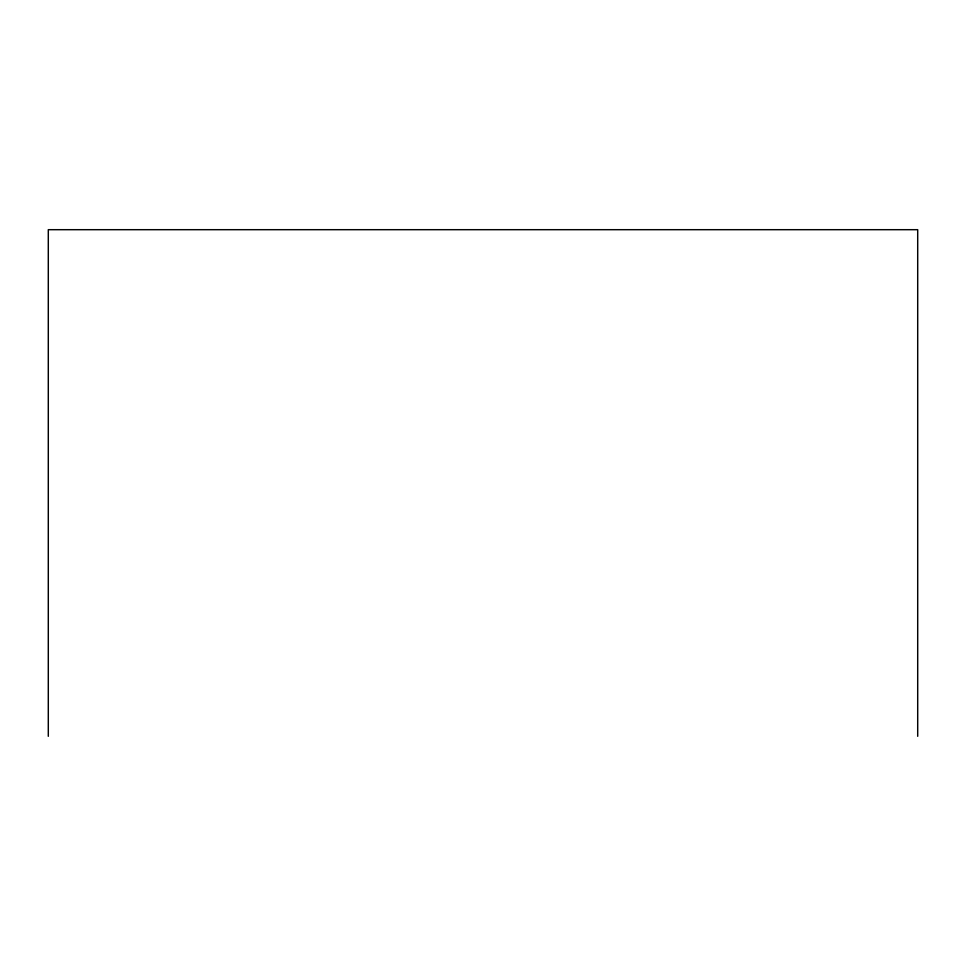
<?xml version="1.0" encoding="UTF-8"?>
<svg xmlns="http://www.w3.org/2000/svg" width="966" height="966" viewBox="0 0 966 966"><rect width="100%" height="100%" fill="white"/><g stroke="black" fill="none" stroke-linecap="round" stroke-linejoin="round"><path stroke-width="1.45" d="M917.7 736.309L917.7 229.691L48.3 229.691L48.3 736.309"/></g></svg>
